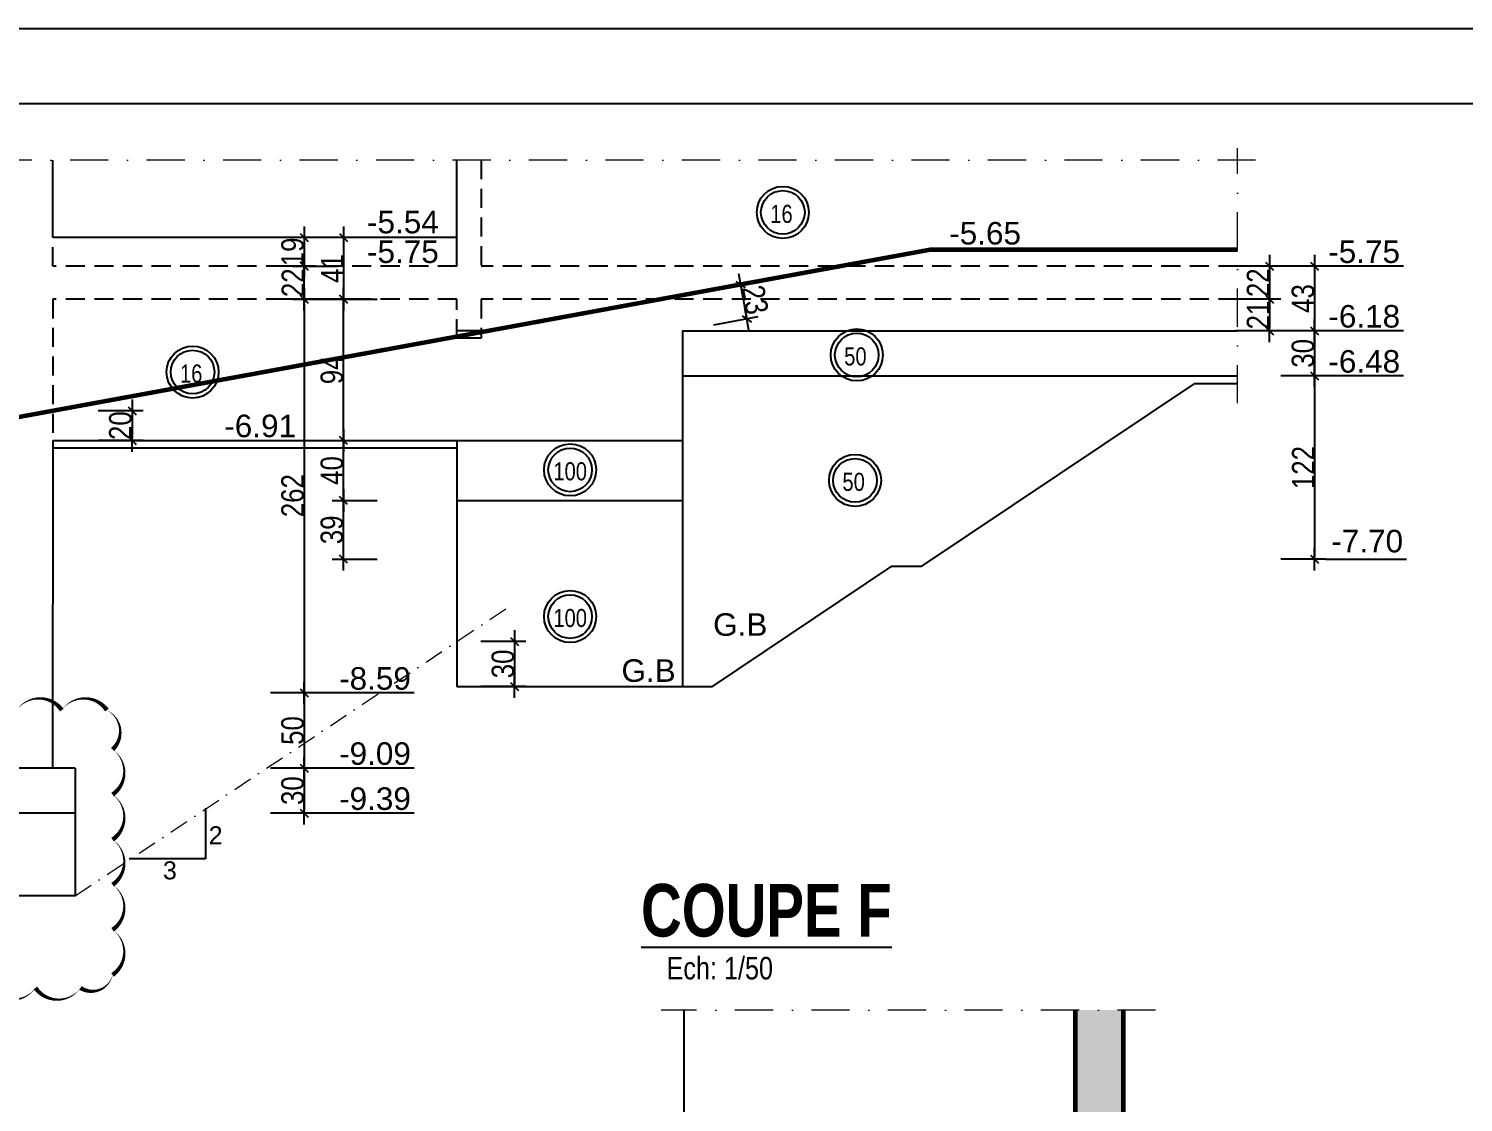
# Model space of a CAD drawing. Header units: centimetres. Extents: x -4990 to 114398, y -61489 to -12305.
# Drawn here: x 53944 to 54898, y -34588 to -33873 of the extents above; entities that cross this region are included whole.
import ezdxf
from ezdxf.enums import TextEntityAlignment as Align

# ---------------------------------------------------------------- set-up
doc = ezdxf.new("R2010")
doc.units = ezdxf.units.CM
doc.header["$LTSCALE"] = 0.5
doc.linetypes.add('CACHEX2', pattern=[19.05, 12.7, -6.35])
doc.linetypes.add('TIRETPTX2', pattern=[50.8, 25.4, -12.7, 0, -12.7])
doc.layers.get('DEFPOINTS').update_dxf_attribs({"linetype": 'CONTINUOUS'})
for name, color, linetype in [('01_cote_gen', 4, 'CONTINUOUS'), ('01_linteaux', 2, 'CONTINUOUS'), ('01_poch_BN', 9, 'CONTINUOUS'), ('01_poch_murs', 253, 'CONTINUOUS'), ('01_texte', 230, 'CONTINUOUS'), ('AA_COTES', 2, 'CONTINUOUS')]:
    doc.layers.add(name, color=color, linetype=linetype)
doc.layers.add('01_murs_coup', color=5, linetype='CONTINUOUS', lineweight=60)
doc.layers.add('01_tram_axes', color=2, linetype='TIRETPTX2', lineweight=9)
doc.styles.add('ARIAL', font='arial.ttf')
doc.styles.add('impact', font='impact.ttf')
doc.styles.add('MATTE_TXT', font='arial.ttf')
doc.styles.add('STYLE2', font='ARIALN.TTF')
doc.dimstyles.new('JB50', dxfattribs={"dimscale": 0.1, "dimtxt": 150, "dimasz": 15, "dimexe": 0.1, "dimexo": 0.1, "dimgap": 0.09, "dimtad": 1, "dimdec": 1, "dimdsep": 46, "dimtxsty": 'STYLE2', "dimblk1": 'BOND_G', "dimblk2": 'BOND_D', "dimsah": 1, "dimcen": 1.5, "dimdle": 0.01, "dimse1": 1, "dimse2": 1, "dimclrd": 4, "dimclre": 2, "dimclrt": 6, "dimazin": 2, "dimtfac": 2.333333, "dimtdec": 1, "dimtix": 1, "dimtmove": 2, "dimatfit": 3, "dimldrblk": 'BOND_G', "dimfxl": 1, "dimtolj": 1, "dimtzin": 0, "dimarcsym": 0})

# ---------------------------------------------------------------- blocks, each defined once
blk = doc.blocks.new('BOND_G')
at = {"layer": 'AA_COTES', "color": 0}
for p, q in [((0, -5), (0, 15)), ((5, 0), (-5, 0)), ((1.77, 1.77), (-1.77, -1.77))]:
    blk.add_line(p, q, dxfattribs=at)
blk = doc.blocks.new('BOND_D')
at = {"layer": 'AA_COTES', "color": 0}
for p, q in [((5, 0), (-5, 0)), ((-1.77, -1.77), (1.77, 1.77)), ((0, 5), (0, -15))]:
    blk.add_line(p, q, dxfattribs=at)
blk = doc.blocks.new('*D3604')
at = {"layer": '01_cote_gen', "color": 4, "lineweight": -2, "transparency": 16777216}
blk.add_line((54126.97, -34051.77), (54126.97, -34032.77), dxfattribs=at)
at = {"layer": 'DEFPOINTS', "color": 0}
for p in [(53974.25, -34031.27), (54126.97, -34031.27), (54049.28, -34053.27)]:
    blk.add_point(p, dxfattribs=at)
at = {"layer": '01_cote_gen', "color": 4, "lineweight": -2, "transparency": 16777216, "xscale": 1.5, "yscale": 1.5, "zscale": 1.5}
for name, p, rotation in [('BOND_D', (54126.97, -34031.27), 90), ('BOND_G', (54126.97, -34053.27), 270)]:
    blk.add_blockref(name, p, dxfattribs=dict(at, rotation=rotation))
at = {"layer": '01_cote_gen', "color": 6, "transparency": 16777216, "insert": (54119.43, -34042.27), "char_height": 15, "attachment_point": 5, "rotation": 90, "style": 'STYLE2'}
blk.add_mtext('\\A1;22', dxfattribs=at)
blk = doc.blocks.new('*D3608')
at = {"layer": '01_cote_gen', "color": 4, "lineweight": -2, "transparency": 16777216}
blk.add_line((54126.97, -34316.77), (54126.97, -34363.77), dxfattribs=at)
at = {"layer": 'DEFPOINTS', "color": 0}
for p in [(54141.7, -34315.27), (54126.97, -34365.27), (54134.47, -34365.27)]:
    blk.add_point(p, dxfattribs=at)
at = {"layer": '01_cote_gen', "color": 4, "lineweight": -2, "transparency": 16777216, "xscale": 1.5, "yscale": 1.5, "zscale": 1.5}
for name, p, rotation in [('BOND_G', (54126.97, -34315.27), 90), ('BOND_D', (54126.97, -34365.27), 270)]:
    blk.add_blockref(name, p, dxfattribs=dict(at, rotation=rotation))
at = {"layer": '01_cote_gen', "color": 6, "transparency": 16777216, "insert": (54119.31, -34340.27), "char_height": 15, "attachment_point": 5, "rotation": 90, "style": 'STYLE2'}
blk.add_mtext('\\A1;50', dxfattribs=at)
blk = doc.blocks.new('*D3609')
at = {"layer": '01_cote_gen', "color": 4, "lineweight": -2, "transparency": 16777216}
blk.add_line((54126.97, -34366.77), (54126.97, -34393.77), dxfattribs=at)
at = {"layer": 'DEFPOINTS', "color": 0}
for p in [(54134.47, -34365.27), (54126.97, -34395.27), (54134.47, -34395.27)]:
    blk.add_point(p, dxfattribs=at)
at = {"layer": '01_cote_gen', "color": 4, "lineweight": -2, "transparency": 16777216, "xscale": 1.5, "yscale": 1.5, "zscale": 1.5}
for name, p, rotation in [('BOND_G', (54126.97, -34365.27), 90), ('BOND_D', (54126.97, -34395.27), 270)]:
    blk.add_blockref(name, p, dxfattribs=dict(at, rotation=rotation))
at = {"layer": '01_cote_gen', "color": 6, "transparency": 16777216, "insert": (54119.31, -34380.27), "char_height": 15, "attachment_point": 5, "rotation": 90, "style": 'STYLE2'}
blk.add_mtext('\\A1;30', dxfattribs=at)
blk = doc.blocks.new('*D3610')
at = {"layer": '01_cote_gen', "color": 4, "lineweight": -2, "transparency": 16777216}
blk.add_line((54126.97, -34054.77), (54126.97, -34313.77), dxfattribs=at)
at = {"layer": 'DEFPOINTS', "color": 0}
for p in [(54095.64, -34053.27), (54111.88, -34315.27), (54126.97, -34315.27)]:
    blk.add_point(p, dxfattribs=at)
at = {"layer": '01_cote_gen', "color": 4, "lineweight": -2, "transparency": 16777216, "xscale": 1.5, "yscale": 1.5, "zscale": 1.5}
for name, p, rotation in [('BOND_G', (54126.97, -34053.27), 90), ('BOND_D', (54126.97, -34315.27), 270)]:
    blk.add_blockref(name, p, dxfattribs=dict(at, rotation=rotation))
at = {"layer": '01_cote_gen', "color": 6, "transparency": 16777216, "insert": (54119.31, -34183.97), "char_height": 15, "attachment_point": 5, "rotation": 90, "style": 'STYLE2'}
blk.add_mtext('\\A1;262', dxfattribs=at)
blk = doc.blocks.new('*D3611')
at = {"layer": '01_cote_gen', "color": 4, "lineweight": -2, "transparency": 16777216}
blk.add_line((54799.3, -34032.77), (54799.3, -34072.77), dxfattribs=at)
at = {"layer": 'DEFPOINTS', "color": 0}
for p in [(54810.67, -34031.27), (54799.3, -34074.27), (54810.67, -34074.27)]:
    blk.add_point(p, dxfattribs=at)
at = {"layer": '01_cote_gen', "color": 4, "lineweight": -2, "transparency": 16777216, "xscale": 1.5, "yscale": 1.5, "zscale": 1.5}
for name, p, rotation in [('BOND_G', (54799.3, -34031.27), 90), ('BOND_D', (54799.3, -34074.27), 270)]:
    blk.add_blockref(name, p, dxfattribs=dict(at, rotation=rotation))
at = {"layer": '01_cote_gen', "color": 6, "transparency": 16777216, "insert": (54791.63, -34052.77), "char_height": 15, "attachment_point": 5, "rotation": 90, "style": 'STYLE2'}
blk.add_mtext('\\A1;43', dxfattribs=at)
blk = doc.blocks.new('*D3612')
at = {"layer": '01_cote_gen', "color": 4, "lineweight": -2, "transparency": 16777216}
blk.add_line((54799.3, -34075.77), (54799.3, -34102.77), dxfattribs=at)
at = {"layer": 'DEFPOINTS', "color": 0}
for p in [(54810.67, -34074.27), (54799.3, -34104.27), (54810.67, -34104.27)]:
    blk.add_point(p, dxfattribs=at)
at = {"layer": '01_cote_gen', "color": 4, "lineweight": -2, "transparency": 16777216, "xscale": 1.5, "yscale": 1.5, "zscale": 1.5}
for name, p, rotation in [('BOND_G', (54799.3, -34074.27), 90), ('BOND_D', (54799.3, -34104.27), 270)]:
    blk.add_blockref(name, p, dxfattribs=dict(at, rotation=rotation))
at = {"layer": '01_cote_gen', "color": 6, "transparency": 16777216, "insert": (54791.63, -34089.27), "char_height": 15, "attachment_point": 5, "rotation": 90, "style": 'STYLE2'}
blk.add_mtext('\\A1;30', dxfattribs=at)
blk = doc.blocks.new('*D3613')
at = {"layer": '01_cote_gen', "color": 4, "lineweight": -2, "transparency": 16777216}
blk.add_line((54769.22, -34032.77), (54769.22, -34051.77), dxfattribs=at)
at = {"layer": 'DEFPOINTS', "color": 0}
for p in [(54776.8, -34031.27), (54748.05, -34053.27), (54769.22, -34053.27)]:
    blk.add_point(p, dxfattribs=at)
at = {"layer": '01_cote_gen', "color": 4, "lineweight": -2, "transparency": 16777216, "xscale": 1.5, "yscale": 1.5, "zscale": 1.5}
for name, p, rotation in [('BOND_G', (54769.22, -34031.27), 90), ('BOND_D', (54769.22, -34053.27), 270)]:
    blk.add_blockref(name, p, dxfattribs=dict(at, rotation=rotation))
at = {"layer": '01_cote_gen', "color": 6, "transparency": 16777216, "insert": (54761.68, -34042.27), "char_height": 15, "attachment_point": 5, "rotation": 90, "style": 'STYLE2'}
blk.add_mtext('\\A1;22', dxfattribs=at)
blk = doc.blocks.new('*D3614')
at = {"layer": '01_cote_gen', "color": 4, "lineweight": -2, "transparency": 16777216}
blk.add_line((54769.22, -34054.77), (54769.22, -34072.77), dxfattribs=at)
at = {"layer": 'DEFPOINTS', "color": 0}
for p in [(54774.52, -34053.27), (54769.22, -34074.27), (54776.8, -34074.27)]:
    blk.add_point(p, dxfattribs=at)
at = {"layer": '01_cote_gen', "color": 4, "lineweight": -2, "transparency": 16777216, "xscale": 1.5, "yscale": 1.5, "zscale": 1.5}
for name, p, rotation in [('BOND_G', (54769.22, -34053.27), 90), ('BOND_D', (54769.22, -34074.27), 270)]:
    blk.add_blockref(name, p, dxfattribs=dict(at, rotation=rotation))
at = {"layer": '01_cote_gen', "color": 6, "transparency": 16777216, "insert": (54761.68, -34063.77), "char_height": 15, "attachment_point": 5, "rotation": 90, "style": 'STYLE2'}
blk.add_mtext('\\A1;21', dxfattribs=at)
blk = doc.blocks.new('*D3616')
at = {"layer": '01_cote_gen', "color": 4, "lineweight": -2, "transparency": 16777216}
blk.add_line((54799.3, -34105.77), (54799.3, -34224.74), dxfattribs=at)
at = {"layer": 'DEFPOINTS', "color": 0}
for p in [(54406.68, -34104.27), (54378.64, -34226.24), (54799.3, -34226.24)]:
    blk.add_point(p, dxfattribs=at)
at = {"layer": '01_cote_gen', "color": 4, "lineweight": -2, "transparency": 16777216, "xscale": 1.5, "yscale": 1.5, "zscale": 1.5}
for name, p, rotation in [('BOND_G', (54799.3, -34104.27), 90), ('BOND_D', (54799.3, -34226.24), 270)]:
    blk.add_blockref(name, p, dxfattribs=dict(at, rotation=rotation))
at = {"layer": '01_cote_gen', "color": 6, "transparency": 16777216, "insert": (54791.76, -34165.25), "char_height": 15, "attachment_point": 5, "rotation": 90, "style": 'STYLE2'}
blk.add_mtext('\\A1;122', dxfattribs=at)
blk = doc.blocks.new('*D3617')
at = {"layer": '01_cote_gen', "color": 4, "lineweight": -2, "transparency": 16777216}
blk.add_line((54153.1, -34145.73), (54153.1, -34054.77), dxfattribs=at)
at = {"layer": 'DEFPOINTS', "color": 0}
for p in [(54153.1, -34053.27), (54171.15, -34053.27), (54171.15, -34147.23)]:
    blk.add_point(p, dxfattribs=at)
at = {"layer": '01_cote_gen', "color": 4, "lineweight": -2, "transparency": 16777216, "xscale": 1.5, "yscale": 1.5, "zscale": 1.5}
for name, p, rotation in [('BOND_D', (54153.1, -34053.27), 90), ('BOND_G', (54153.1, -34147.23), 270)]:
    blk.add_blockref(name, p, dxfattribs=dict(at, rotation=rotation))
at = {"layer": '01_cote_gen', "color": 6, "transparency": 16777216, "insert": (54145.43, -34100.25), "char_height": 15, "attachment_point": 5, "rotation": 90, "style": 'STYLE2'}
blk.add_mtext('\\A1;94', dxfattribs=at)
blk = doc.blocks.new('*D3618')
at = {"layer": '01_cote_gen', "color": 4, "lineweight": -2, "transparency": 16777216}
blk.add_line((54153.1, -34185.73), (54153.1, -34148.73), dxfattribs=at)
at = {"layer": 'DEFPOINTS', "color": 0}
for p in [(54153.1, -34147.23), (54250.73, -34147.23), (54250.73, -34187.23)]:
    blk.add_point(p, dxfattribs=at)
at = {"layer": '01_cote_gen', "color": 4, "lineweight": -2, "transparency": 16777216, "xscale": 1.5, "yscale": 1.5, "zscale": 1.5}
for name, p, rotation in [('BOND_D', (54153.1, -34147.23), 90), ('BOND_G', (54153.1, -34187.23), 270)]:
    blk.add_blockref(name, p, dxfattribs=dict(at, rotation=rotation))
at = {"layer": '01_cote_gen', "color": 6, "transparency": 16777216, "insert": (54145.43, -34167.23), "char_height": 15, "attachment_point": 5, "rotation": 90, "style": 'STYLE2'}
blk.add_mtext('\\A1;40', dxfattribs=at)
blk = doc.blocks.new('*D3619')
at = {"layer": '01_cote_gen', "color": 4, "lineweight": -2, "transparency": 16777216}
blk.add_line((54153.1, -34224.74), (54153.1, -34188.73), dxfattribs=at)
at = {"layer": 'DEFPOINTS', "color": 0}
for p in [(54153.1, -34187.23), (54251.6, -34187.23), (54253.35, -34226.24)]:
    blk.add_point(p, dxfattribs=at)
at = {"layer": '01_cote_gen', "color": 4, "lineweight": -2, "transparency": 16777216, "xscale": 1.5, "yscale": 1.5, "zscale": 1.5}
for name, p, rotation in [('BOND_D', (54153.1, -34187.23), 90), ('BOND_G', (54153.1, -34226.24), 270)]:
    blk.add_blockref(name, p, dxfattribs=dict(at, rotation=rotation))
at = {"layer": '01_cote_gen', "color": 6, "transparency": 16777216, "insert": (54145.43, -34206.73), "char_height": 15, "attachment_point": 5, "rotation": 90, "style": 'STYLE2'}
blk.add_mtext('\\A1;39', dxfattribs=at)
blk = doc.blocks.new('*D3620')
at = {"layer": '01_cote_gen', "color": 4, "lineweight": -2, "transparency": 16777216}
blk.add_line((54417.59, -34045.06), (54421.24, -34064.93), dxfattribs=at)
at = {"layer": 'DEFPOINTS', "color": 0}
for p in [(54374.45, -34051.45), (54421.51, -34066.41), (54378.64, -34074.27)]:
    blk.add_point(p, dxfattribs=at)
at = {"layer": '01_cote_gen', "color": 4, "lineweight": -2, "transparency": 16777216, "xscale": 1.5, "yscale": 1.5, "zscale": 1.5}
for name, p, rotation in [('BOND_G', (54417.32, -34043.59), 100.3926974055338), ('BOND_D', (54421.51, -34066.41), 280.3926974055338)]:
    blk.add_blockref(name, p, dxfattribs=dict(at, rotation=rotation))
at = {"layer": '01_cote_gen', "color": 6, "transparency": 16777216, "insert": (54426.96, -34053.62), "char_height": 15, "attachment_point": 5, "rotation": 280.3927, "style": 'STYLE2'}
blk.add_mtext('\\A1;23', dxfattribs=at)
blk = doc.blocks.new('*D3731')
at = {"layer": '01_poch_BN', "color": 4, "lineweight": -2, "ltscale": 2, "transparency": 16777216}
blk.add_line((54012.39, -34129.03), (54012.39, -34145.73), dxfattribs=at)
at = {"layer": 'DEFPOINTS', "color": 0, "ltscale": 2}
for p in [(53959.64, -34127.53), (53968.89, -34147.23), (54012.39, -34147.23)]:
    blk.add_point(p, dxfattribs=at)
at = {"layer": '01_poch_BN', "color": 4, "lineweight": -2, "ltscale": 2, "transparency": 16777216, "xscale": 1.5, "yscale": 1.5, "zscale": 1.5}
for name, p, rotation in [('BOND_G', (54012.39, -34127.53), 90), ('BOND_D', (54012.39, -34147.23), 270)]:
    blk.add_blockref(name, p, dxfattribs=dict(at, rotation=rotation))
at = {"layer": '01_poch_BN', "color": 6, "ltscale": 2, "transparency": 16777216, "insert": (54004.72, -34137.38), "char_height": 15, "attachment_point": 5, "rotation": 90, "style": 'STYLE2'}
blk.add_mtext('\\A1;20', dxfattribs=at)
blk = doc.blocks.new('*D4392')
at = {"layer": '01_cote_gen', "color": 4, "lineweight": -2, "ltscale": 2, "transparency": 16777216}
blk.add_line((54153.1, -34013.77), (54153.1, -34051.77), dxfattribs=at)
at = {"layer": 'DEFPOINTS', "color": 0, "ltscale": 2}
for p in [(54148.06, -34012.27), (54145.6, -34053.27), (54153.1, -34053.27)]:
    blk.add_point(p, dxfattribs=at)
at = {"layer": '01_cote_gen', "color": 4, "lineweight": -2, "ltscale": 2, "transparency": 16777216, "xscale": 1.5, "yscale": 1.5, "zscale": 1.5}
for name, p, rotation in [('BOND_G', (54153.1, -34012.27), 90), ('BOND_D', (54153.1, -34053.27), 270)]:
    blk.add_blockref(name, p, dxfattribs=dict(at, rotation=rotation))
at = {"layer": '01_cote_gen', "color": 6, "ltscale": 2, "transparency": 16777216, "insert": (54145.56, -34032.77), "char_height": 15, "attachment_point": 5, "rotation": 90, "style": 'STYLE2'}
blk.add_mtext('\\A1;41', dxfattribs=at)
blk = doc.blocks.new('*D4393')
at = {"layer": '01_cote_gen', "color": 4, "lineweight": -2, "ltscale": 2, "transparency": 16777216}
blk.add_line((54126.97, -34013.77), (54126.97, -34029.77), dxfattribs=at)
at = {"layer": 'DEFPOINTS', "color": 0, "ltscale": 2}
for p in [(54121.22, -34012.27), (54119.47, -34031.27), (54126.97, -34031.27)]:
    blk.add_point(p, dxfattribs=at)
at = {"layer": '01_cote_gen', "color": 4, "lineweight": -2, "ltscale": 2, "transparency": 16777216, "xscale": 1.5, "yscale": 1.5, "zscale": 1.5}
for name, p, rotation in [('BOND_G', (54126.97, -34012.27), 90), ('BOND_D', (54126.97, -34031.27), 270)]:
    blk.add_blockref(name, p, dxfattribs=dict(at, rotation=rotation))
at = {"layer": '01_cote_gen', "color": 6, "ltscale": 2, "transparency": 16777216, "insert": (54119.31, -34021.77), "char_height": 15, "attachment_point": 5, "rotation": 90, "style": 'STYLE2'}
blk.add_mtext('\\A1;19', dxfattribs=at)
blk = doc.blocks.new('*D4632')
at = {"layer": '01_cote_gen', "color": 4, "lineweight": -2, "ltscale": 2, "transparency": 16777216}
blk.add_line((54266.94, -34282.44), (54266.94, -34309.44), dxfattribs=at)
at = {"layer": 'DEFPOINTS', "color": 0, "ltscale": 2}
for p in [(54228.64, -34280.94), (54235.98, -34310.94), (54266.94, -34310.94)]:
    blk.add_point(p, dxfattribs=at)
at = {"layer": '01_cote_gen', "color": 4, "lineweight": -2, "ltscale": 2, "transparency": 16777216, "xscale": 1.5, "yscale": 1.5, "zscale": 1.5}
for name, p, rotation in [('BOND_G', (54266.94, -34280.94), 90), ('BOND_D', (54266.94, -34310.94), 270)]:
    blk.add_blockref(name, p, dxfattribs=dict(at, rotation=rotation))
at = {"layer": '01_cote_gen', "color": 6, "ltscale": 2, "transparency": 16777216, "insert": (54259.27, -34295.94), "char_height": 15, "attachment_point": 5, "rotation": 90, "style": 'STYLE2'}
blk.add_mtext('\\A1;30', dxfattribs=at)

msp = doc.modelspace()

# ---------------------------------------------------------------- hatches: boundary and pattern name
at = {"layer": '01_poch_murs', "ltscale": 2}
h = msp.add_hatch(color=256, dxfattribs=at)
h.dxf.hatch_style = 1
h.paths.add_polyline_path([(54766.193, -34803.5), (54671.895, -34803.5), (54671.895, -34526.319), (54639.895, -34526.319), (54639.895, -34847.5), (54639.895, -34915.5), (54671.895, -34915.5), (54671.895, -34847.5), (54766.193, -34847.5)])

# ---------------------------------------------------------------- linework, layer by layer
at = {"layer": '01_cote_gen'}
msp.add_line((58197.974, -33873.211), (52257.974, -33873.211), dxfattribs=at)
at = {"layer": '01_linteaux'}
for p, q in [((53959.637, -34012.271), (53959.637, -33960.694)), ((54228.637, -34031.271), (54228.637, -33960.694)), ((54228.637, -34012.271), (53959.637, -34012.271)), ((54244.637, -34074.271), (54228.637, -34074.271)), ((54244.637, -34079.271), (54228.637, -34079.271)), ((54378.637, -34074.271), (54378.637, -34310.938)), ((54378.637, -34074.271), (54748.054, -34074.271)), ((54378.637, -34104.271), (54748.054, -34104.271)), ((54538.023, -34230.938), (54719.589, -34109.271)), ((54719.589, -34109.271), (54748.054, -34109.271)), ((53959.607, -34147.229), (53959.536, -34365.271)), ((53959.605, -34152.229), (54228.637, -34152.229)), ((53959.607, -34147.229), (54228.637, -34147.229)), ((54228.637, -34147.229), (54228.637, -34310.938)), ((54228.637, -34147.229), (54378.637, -34147.229)), ((54228.637, -34187.229), (54378.637, -34187.229)), ((54398.637, -34310.938), (54518.023, -34230.938)), ((54518.023, -34230.938), (54538.023, -34230.938)), ((54228.637, -34310.938), (54378.637, -34310.938)), ((54378.637, -34310.938), (54398.637, -34310.938)), ((53974.637, -34365.271), (53924.637, -34365.271)), ((53974.637, -34365.271), (53974.637, -34450.271)), ((53974.637, -34395.271), (53924.637, -34395.271)), ((53974.637, -34450.271), (53924.637, -34450.271)), ((54379.895, -34847.5), (54379.895, -34526.319))]:
    msp.add_line(p, q, dxfattribs=at)
at = {"layer": '01_linteaux', "linetype": 'CACHEX2', "ltscale": 2}
for p, q in [((54244.637, -33960.694), (54244.637, -34031.271)), ((53959.637, -34031.271), (53959.637, -34012.271)), ((54228.637, -34031.271), (53959.637, -34031.271)), ((54748.054, -34031.271), (54244.637, -34031.271)), ((54228.637, -34053.271), (53959.637, -34053.271)), ((53959.637, -34053.271), (53959.637, -34147.229)), ((54228.637, -34079.271), (54228.637, -34053.271)), ((54748.054, -34053.271), (54244.637, -34053.271)), ((54244.637, -34053.271), (54244.637, -34079.271))]:
    msp.add_line(p, q, dxfattribs=at)
at = {"layer": '01_murs_coup'}
for p, q in [((54639.895, -34526.319), (54639.895, -34847.5)), ((54671.895, -34526.319), (54671.895, -34803.5))]:
    msp.add_line(p, q, dxfattribs=at)
msp.add_lwpolyline([(54748.054, -34020.461), (54543.459, -34020.454), (53893.408, -34139.676), (53478.637, -34305.101), (53164.675, -34305.101), (52828.917, -34305.274)], dxfattribs=at)
at = {"layer": '01_texte'}
for p, q in [((58147.974, -33923.211), (52307.974, -33923.211)), ((54858.516, -34031.271), (54806.801, -34031.271)), ((54858.516, -34074.271), (54806.801, -34074.271)), ((54858.516, -34104.271), (54806.801, -34104.271)), ((54860.433, -34226.538), (54806.801, -34226.538)), ((54200.244, -34315.271), (54134.474, -34315.271)), ((54200.244, -34365.271), (54134.474, -34365.271)), ((54061.253, -34391.885), (54061.253, -34425.724)), ((54200.244, -34395.271), (54134.474, -34395.271)), ((54061.253, -34425.724), (54010.495, -34425.724))]:
    msp.add_line(p, q, dxfattribs=at)
msp.add_lwpolyline([(53935.666, -34326.691, 0, 3, -0.5205671), (53965.666, -34326.691, 0, 3, -0.5205671), (53995.666, -34326.691, 0, 3, -0.5205671), (53999.453, -34352.904, 0, 3, -0.5205671), (53999.453, -34382.904, 0, 3, -0.5205671), (53999.453, -34412.904, 0, 3, -0.5205671), (53999.453, -34442.904, 0, 3, -0.5205671), (53999.453, -34472.904, 0, 3, -0.5205671), (53999.453, -34502.904, 0, 3, -0.5205671), (53978.118, -34511.57, 0, 3, -0.5205671), (53948.118, -34511.57, 0, 3, -0.5205671), (53918.118, -34511.57, 0, 3, -0.5205671)], format="xyseb", dxfattribs=at)
for centre, radius in [((54445.45, -33995.495), 17.309), ((54445.45, -33995.495), 14.533), ((54494.665, -34090.336), 17.309), ((54494.665, -34090.336), 14.533), ((54052.689, -34101.727), 17.309), ((54052.689, -34101.727), 14.533), ((54303.93, -34166.815), 17.309), ((54303.93, -34166.815), 14.533), ((54493.483, -34173.821), 17.309), ((54493.483, -34173.821), 14.533), ((54303.93, -34264.434), 17.309), ((54303.93, -34264.434), 14.533)]:
    msp.add_circle(centre, radius, dxfattribs=at)
at = {"layer": '01_tram_axes', "ltscale": 2}
for p, q in [((54748.054, -34122.466), (54748.054, -33952.814)), ((54760.045, -33960.694), (52686.81, -33960.694)), ((54693.506, -34526.319), (54364.467, -34526.319))]:
    msp.add_line(p, q, dxfattribs=at)
at = {"layer": '01_tram_axes'}
msp.add_line((53974.637, -34450.271), (54264.34, -34257.135), dxfattribs=at)

# ---------------------------------------------------------------- texts
at = {"layer": '01_texte', "style": 'ARIAL', "width": 0.8}
for s, p in [('16', (54437.068, -34002.453)), ('50', (54486.283, -34097.294)), ('16', (54044.307, -34108.685)), ('100', (54292.748, -34173.773)), ('50', (54485.101, -34180.779)), ('100', (54292.748, -34271.392))]:
    msp.add_text(s, height=12, dxfattribs=at).set_placement(p)
at = {"layer": '01_texte', "style": 'ARIAL'}
for s, height, p in [('-5.54', 15, (54168.764, -34009.399)), ('-5.65', 15, (54556.171, -34016.84)), ('-5.75', 15, (54168.764, -34029.111)), ('-5.75', 15, (54808.384, -34029.111)), ('-6.18', 15, (54808.466, -34072.111)), ('-6.48', 15, (54808.466, -34102.111)), ('-6.91', 15, (54073.79, -34145.069)), ('-7.70', 15, (54810.423, -34221.707)), ('G.B', 15, (54399.056, -34277.228)), ('-8.59', 15, (54150.194, -34313.111)), ('G.B', 15, (54338.07, -34307.885)), ('-9.09', 15, (54150.194, -34363.111)), ('-9.39', 15, (54150.194, -34393.111)), ('2', 12, (54063.387, -34415.982)), ('3', 12, (54032.904, -34439.327))]:
    msp.add_text(s, height=height, dxfattribs=at).set_placement(p)
at = {"layer": '01_texte', "style": 'impact'}
msp.add_text('%%UCOUPE F', height=35, dxfattribs=at).set_placement((54434.531, -34487.871), align=Align.BOTTOM_CENTER)
at = {"layer": '01_texte', "style": 'MATTE_TXT', "width": 0.8}
msp.add_text('Ech: 1/50', height=15, dxfattribs=at).set_placement((54403.493, -34510.432), align=Align.BOTTOM_CENTER)

# ---------------------------------------------------------------- dimensions: what is measured, and where the dimension line sits
at = {"layer": '01_cote_gen', "ltscale": 2}
for base, p1, p2, picture, middle in [((54126.974, -34031.271), (54121.218, -34012.271), (54119.474, -34031.271), '*D4393', (54119.306, -34021.771)), ((54153.102, -34053.271), (54148.056, -34012.271), (54145.602, -34053.271), '*D4392', (54145.562, -34032.771)), ((54266.936, -34310.938), (54228.637, -34280.938), (54235.977, -34310.938), '*D4632', (54259.268, -34295.938))]:
    dim = msp.add_linear_dim(base=base, p1=p1, p2=p2, angle=90, dimstyle='JB50', dxfattribs=at)
    dim.commit()
    dim.dimension.update_dxf_attribs({"geometry": picture, "text_midpoint": middle})
at = {"layer": '01_cote_gen'}
for base, p1, p2, picture, middle in [((54126.974, -34031.271), (54049.28, -34053.271), (53974.246, -34031.271), '*D3604', (54119.434, -34042.271)), ((54769.219, -34053.271), (54776.801, -34031.271), (54748.054, -34053.271), '*D3613', (54761.679, -34042.271)), ((54799.301, -34074.271), (54810.671, -34031.271), (54810.671, -34074.271), '*D3611', (54791.633, -34052.771)), ((54153.102, -34053.271), (54171.146, -34147.229), (54171.146, -34053.271), '*D3617', (54145.435, -34100.25)), ((54769.219, -34074.271), (54774.522, -34053.271), (54776.801, -34074.271), '*D3614', (54761.679, -34063.771)), ((54799.301, -34104.271), (54810.671, -34074.271), (54810.671, -34104.271), '*D3612', (54791.633, -34089.271)), ((54799.301, -34226.238), (54406.683, -34104.271), (54378.637, -34226.238), '*D3616', (54791.761, -34165.254)), ((54153.102, -34147.229), (54250.731, -34187.229), (54250.731, -34147.229), '*D3618', (54145.435, -34167.229)), ((54153.102, -34187.229), (54253.351, -34226.238), (54251.604, -34187.229), '*D3619', (54145.435, -34206.733)), ((54126.974, -34365.271), (54141.701, -34315.271), (54134.474, -34365.271), '*D3608', (54119.306, -34340.271)), ((54126.974, -34395.271), (54134.474, -34365.271), (54134.474, -34395.271), '*D3609', (54119.306, -34380.271))]:
    dim = msp.add_linear_dim(base=base, p1=p1, p2=p2, angle=90, dimstyle='JB50', dxfattribs=at)
    dim.commit()
    dim.dimension.update_dxf_attribs({"geometry": picture, "text_midpoint": middle})
dim = msp.add_aligned_dim(p1=(54374.452, -34051.451), p2=(54378.637, -34074.271), distance=43.584, text='23', dimstyle='JB50', dxfattribs=at)
dim.commit()
dim.dimension.update_dxf_attribs({"geometry": '*D3620', "text_midpoint": (54426.956, -34053.615)})
dim = msp.add_linear_dim(base=(54126.974, -34315.271), p1=(54095.642, -34053.271), p2=(54111.876, -34315.271), angle=90, dimstyle='JB50', dxfattribs=at)
dim.commit()
dim.dimension.update_dxf_attribs({"geometry": '*D3610', "text_midpoint": (54119.306, -34183.971), "dimtype": 160})
at = {"layer": '01_poch_BN', "ltscale": 2}
dim = msp.add_linear_dim(base=(54012.392, -34147.229), p1=(53959.637, -34127.529), p2=(53968.892, -34147.229), angle=90, text='20', dimstyle='JB50', dxfattribs=at)
dim.commit()
dim.dimension.update_dxf_attribs({"geometry": '*D3731', "text_midpoint": (54004.724, -34137.379)})

doc.saveas('drawing.dxf')
